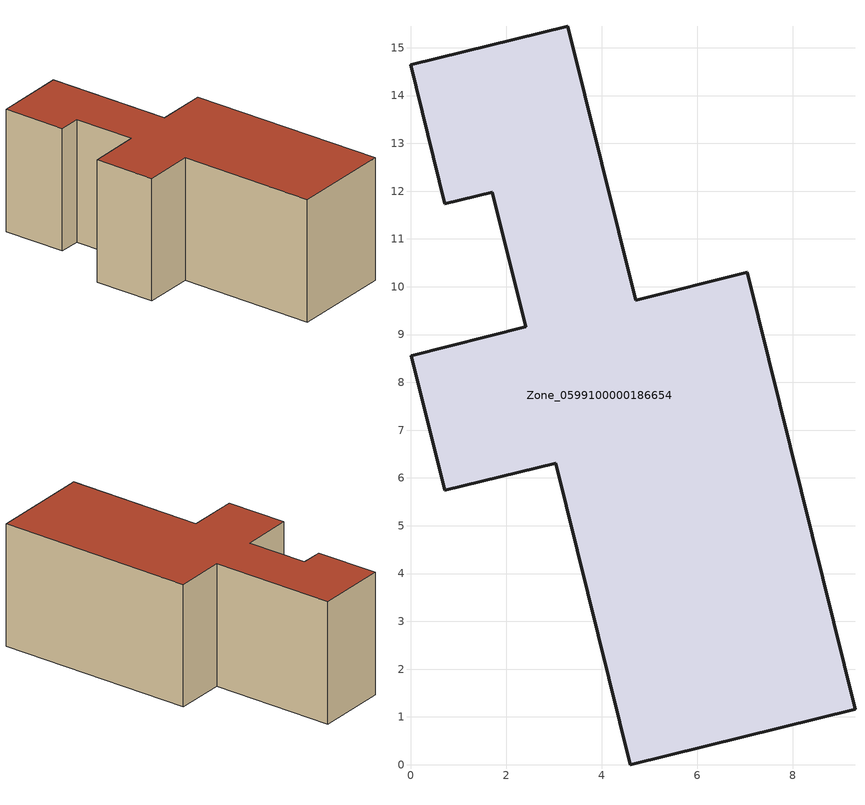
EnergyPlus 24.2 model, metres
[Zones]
Zone_0599100000186654
 floor ground (C_G): 3.04,6.31 0.72,5.74 0.02,8.56 2.41,9.16 1.71,11.98 0.72,11.74 0,14.64 3.29,15.45 4.71,9.72 7.04,10.3 9.3,1.16 4.6,0 z0
 wall outside (C_F): 0.72,5.74 3.04,6.31 4.6,0 9.3,1.16 7.04,10.3 4.71,9.72 3.29,15.45 0,14.64 0.72,11.74 1.71,11.98 2.41,9.16 0.02,8.56 0.72,5.74 z0:5.89
 roof outside (C_R): 2.41,9.16 0.02,8.56 0.72,5.74 3.04,6.31 4.6,0 9.3,1.16 7.04,10.3 4.71,9.72 3.29,15.45 0,14.64 0.72,11.74 1.71,11.98 z5.89
[BUILDING]
Pand.0599100000186654: North Axis=0; Terrain=City; Loads Convergence Tolerance Value=0.04; Temperature Convergence Tolerance Value=0.4; Solar Distribution=FullExterior; Maximum Number of Warmup Days=25; Minimum Number of Warmup Days=1
[Site:Location]
Rotterdam.The.Hague.AP_ZH_NLD Design_Conditions: Latitude=51.96; Longitude=4.45; Time Zone=1; Elevation=-4.5
[SITE:GROUNDTEMPERATURE:BUILDINGSURFACE]
18, 18, 18, 18, 18, 18, 18, 18, 18, 18, 18, 18
[MATERIAL] Thermal Absorptance=0.9; Solar Absorptance=0.7; Visible Absorptance=0.7
Name | Roughness | Thickness | Conductivity | Density | Specific Heat
G.TI.1965-1974 | MediumSmooth | 0.15 | 0.882353 | 540 | 1210
F.TI.1965-1974 | Rough | 0.3 | 0.697674 | 1920 | 840
R.TI.1965-1974 | MediumRough | 0.2 | 0.232558 | 1500 | 1000
[CONSTRUCTION]
C_G: G.TI.1965-1974
C_F: F.TI.1965-1974
C_R: R.TI.1965-1974
[ZONE]
Zone_0599100000186654: Type=1; Multiplier=1; Ceiling Height=Autocalculate; Volume=Autocalculate; Floor Area=autocalculate; Part of Total Floor Area=Yes
[ZONEINFILTRATION:DESIGNFLOWRATE]
Infil_Zone_0599100000186654: Zone or ZoneList or Space or SpaceList=Zone_0599100000186654; Schedule=AlwaysOn; Design Flow Rate Calculation Method=Flow/Area; Flow Rate per Floor Area=0.003; Constant Term Coefficient=1; Temperature Term Coefficient=0; Velocity Term Coefficient=0; Velocity Squared Term Coefficient=0
[HVACTEMPLATE:ZONE:IDEALLOADSAIRSYSTEM]
Zone_0599100000186654: Maximum Heating Supply Air Temperature=50; Minimum Cooling Supply Air Temperature=13; Maximum Heating Supply Air Humidity Ratio=0.0156; Minimum Cooling Supply Air Humidity Ratio=0.0077; Heating Limit=NoLimit; Cooling Limit=NoLimit; Dehumidification Control Type=ConstantSensibleHeatRatio; Cooling Sensible Heat Ratio=0.7; Dehumidification Setpoint=60; Humidification Control Type=None; Humidification Setpoint=30; Outdoor Air Method=None; Outdoor Air Flow Rate per Person=0.00944; Outdoor Air Flow Rate per Zone Floor Area=0; Outdoor Air Flow Rate per Zone=0; Demand Controlled Ventilation Type=None; Outdoor Air Economizer Type=NoEconomizer; Heat Recovery Type=None; Sensible Heat Recovery Effectiveness=0.7; Latent Heat Recovery Effectiveness=0.65
[ZONECONTROL:THERMOSTAT]
ThermostatControl_Zone_0599100000186654: Zone or ZoneList=Zone_0599100000186654; Control Type Schedule=DualSetpointControlType; Control 1=Thermostat_Zone_0599100000186654; Temperature Difference Between Cutout And Setpoint=0
[THERMOSTATSETPOINT:DUALSETPOINT]
Thermostat_Zone_0599100000186654: Heating Setpoint Temperature Schedule=HeatingSetpoint_Zone_0599100000186654; Cooling Setpoint Temperature Schedule=CoolingSetpoint_Zone_0599100000186654
[SCHEDULE:COMPACT]
HeatingSetpoint_Zone_0599100000186654: Through: 12/31, For: AllDays, Until: 24:00, 21
CoolingSetpoint_Zone_0599100000186654: Through: 12/31, For: AllDays, Until: 24:00, 24
DualSetpointControlType: Through: 12/31, For: AllDays, Until: 24:00, 4
AlwaysOn: Through: 12/31, For: AllDays, Until: 24:00, 1
